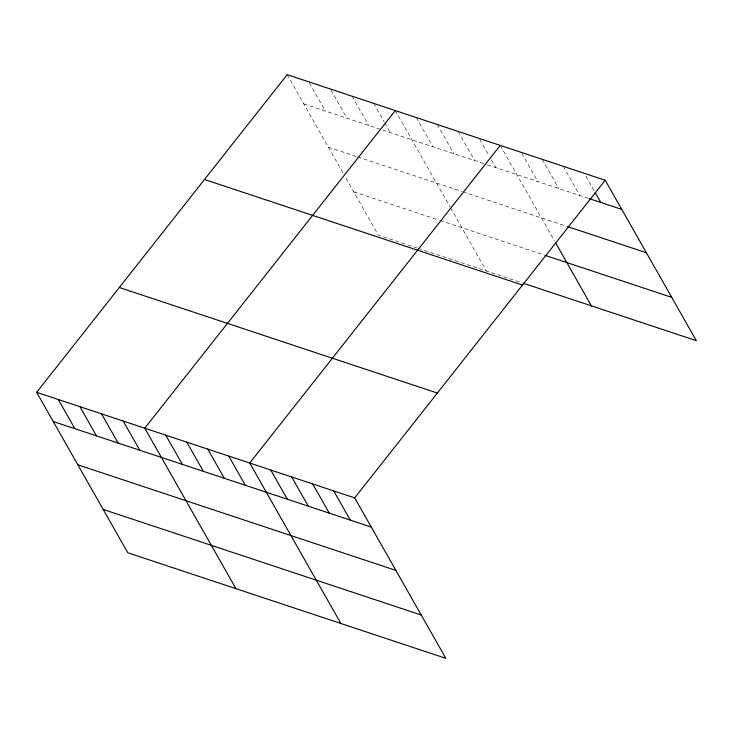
<?xml version="1.0" encoding="UTF-8"?>
<svg xmlns="http://www.w3.org/2000/svg" width="733" height="733" viewBox="0 0 733 733"><rect width="100%" height="100%" fill="white"/><g stroke="black" fill="none" stroke-linecap="round" stroke-linejoin="round"><path stroke-width="0.55" stroke-dasharray="3.67 2.75" d="M303.755 103.875L381.609 129.714M382.69 130.08L486.4 164.504M487.454 164.852L588.205 198.295M328.366 147.186L356.476 156.523M357.557 156.88L461.68 191.441M462.734 191.789L566.627 226.277M353.718 191.817L439.14 220.175M440.221 220.532L544.756 255.231M417.251 248.056L378.32 235.128L345.261 176.946M418.332 248.414L522.134 282.865M585.869 176.186L594.71 191.762M563.219 166.299L579.803 195.5M542.228 159.336L558.821 188.537M521.795 153.344L537.83 181.573M500.245 145.4L554.405 240.726M479.813 139.407L489.213 155.955M491.422 159.849L495.847 167.637M458.272 131.464L474.856 160.664M437.28 124.5L453.864 153.701M416.289 117.537L432.873 146.737M395.298 110.564L450.016 206.88M450.575 207.87L486.446 271.027M373.674 103.39L384.174 121.88M384.733 122.851L390.258 132.591M352.042 96.206L368.635 125.407M330.977 90.003L347.011 118.233M309.344 82.829L325.379 111.059M287.171 74.674L343.575 173.968"/><path stroke-width="1.1" d="M36.65 392.311L354.68 497.872L445.829 658.326L127.799 552.764L36.65 392.311L287.171 74.674L605.201 180.236L696.35 340.689L523.179 283.213M395.298 110.564L144.777 428.2L235.934 588.654M500.245 145.4L249.733 463.036L340.882 623.49M354.68 497.872L605.201 180.236M589.25 198.643L621.786 209.436M567.681 226.625L646.396 252.757M545.801 255.579L671.74 297.378M204.498 179.493L522.528 285.055M119.323 287.492L437.354 393.053M53.234 421.512L371.264 527.073M77.845 464.823L395.875 570.384M103.197 509.444L421.228 615.014M595.269 192.733L600.794 202.473M555.522 242.705L591.403 305.863M333.689 490.899L350.282 520.1M312.698 483.936L329.291 513.137M291.707 476.963L308.3 506.164M270.724 470L287.309 499.2M228.742 456.063L245.326 485.264M207.751 449.1L224.335 478.301M186.759 442.127L203.353 471.328M165.768 435.164L182.361 464.365M123.153 421.017L139.746 450.218M101.53 413.843L118.114 443.044M79.906 406.659L96.49 435.86M58.273 399.485L74.867 428.686"/></g></svg>
